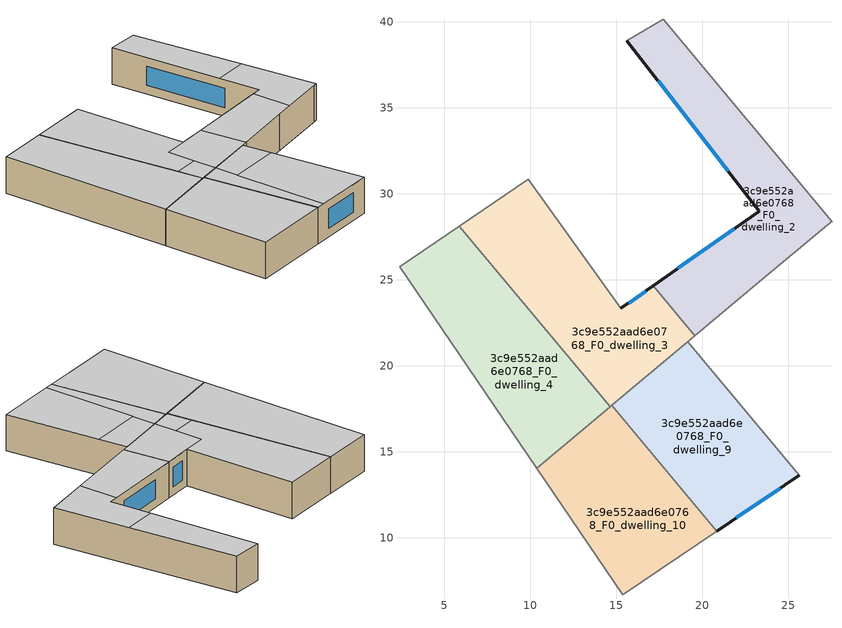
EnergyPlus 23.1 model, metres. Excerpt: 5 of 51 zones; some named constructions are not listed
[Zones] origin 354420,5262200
3c9e552aad6e0768_F0_dwelling_10
 floor ground (EU_floor_Construction): 14.73,17.7 20.84,10.4 15.36,6.7 10.37,14.05 z0
 wall adiabatic (EU_wall_Construction): 14.64,17.63 10.37,14.05 15.36,6.7 20.84,10.4 z0:3
 wall to 3c9e552aad6e0768_F0_dwelling_9 (EU_wall_Construction): 20.84,10.4 14.73,17.7 z0:3
 wall to 3c9e552aad6e0768_F0_dwelling_3 (EU_wall_Construction): 14.73,17.7 14.64,17.63 z0:3
 ceiling to 3c9e552aad6e0768_F1_dwelling_1 (EU_floor_Construction): 20.84,10.4 14.73,17.7 10.37,14.05 15.36,6.7 z3
3c9e552aad6e0768_F0_dwelling_2
 floor ground (EU_floor_Construction): 17.72,40.14 27.53,28.41 19.56,21.74 17.13,24.65 23.31,28.98 15.62,38.89 z0
 wall outside (EU_wall_Construction): 15.62,38.89 23.31,28.98 17.13,24.65 z0:3
 wall to 3c9e552aad6e0768_F0_dwelling_1 (EU_wall_Construction): 27.53,28.41 17.72,40.14 z0:3
 wall to 3c9e552aad6e0768_F0_dwelling_3 (EU_wall_Construction): 17.13,24.65 19.56,21.74 z0:3
 wall adiabatic (EU_wall_Construction): 17.72,40.14 15.62,38.89 z0:3
 wall to 3c9e552aad6e0768_F0_dwelling_7 (EU_wall_Construction): 23.32,24.88 27.28,28.19 z0:3
 wall to 3c9e552aad6e0768_F0_dwelling_8 (EU_wall_Construction): 19.56,21.74 23.32,24.88 z0:3
 wall to 3c9e552aad6e0768_F0_dwelling_6 (EU_wall_Construction): 27.28,28.19 27.53,28.41 z0:3
 window (EU_Window_Construction): 21.86,27.96 18.58,25.66 / 17.42,36.56 21.5,31.3 z0.7:2.3
 ceiling adiabatic (EU_roof_Construction): 24.5,25.87 22.68,28.54 17.13,24.65 19.56,21.74 z3
 ceiling to 3c9e552aad6e0768_F1_dwelling_4 (EU_floor_Construction): 23.5,33.23 17.72,40.14 15.62,38.89 21.21,31.68 z3
 ceiling to 3c9e552aad6e0768_F1_dwelling_5 (EU_floor_Construction): 27.53,28.41 23.5,33.23 21.21,31.68 23.31,28.98 22.68,28.54 24.5,25.87 z3
3c9e552aad6e0768_F0_dwelling_3
 floor ground (EU_floor_Construction): 17.13,24.65 19.56,21.74 14.64,17.63 5.87,28.12 9.9,30.83 15.27,23.34 z0
 wall outside (EU_wall_Construction): 17.13,24.65 15.27,23.34 z0:3
 wall to 3c9e552aad6e0768_F0_dwelling_4 (EU_wall_Construction): 5.87,28.12 14.64,17.63 z0:3
 wall adiabatic (EU_wall_Construction): 15.27,23.34 9.9,30.83 5.87,28.12 z0:3
 wall to 3c9e552aad6e0768_F0_dwelling_9 (EU_wall_Construction): 14.73,17.7 19.15,21.39 z0:3
 wall to 3c9e552aad6e0768_F0_dwelling_8 (EU_wall_Construction): 19.15,21.39 19.56,21.74 z0:3
 window (EU_Window_Construction): 16.7,24.34 15.71,23.65 z0.7:2.3
 ceiling to 3c9e552aad6e0768_F1_dwelling_0 (EU_floor_Construction): 14.97,20.36 13.69,22.23 15.27,23.34 9.9,30.83 5.87,28.12 13.3,19.23 z3
 ceiling to 3c9e552aad6e0768_F1_dwelling_1 (EU_floor_Construction): 16.03,18.79 14.97,20.36 13.3,19.23 14.64,17.63 z3
 ceiling to 3c9e552aad6e0768_F1_dwelling_2 (EU_floor_Construction): 19.56,21.74 17.13,24.65 13.69,22.23 16.03,18.79 z3
3c9e552aad6e0768_F0_dwelling_4
 floor ground (EU_floor_Construction): 5.87,28.12 14.64,17.63 10.37,14.05 2.4,25.77 z0
 wall adiabatic (EU_wall_Construction): 5.87,28.12 2.4,25.77 10.37,14.05 14.64,17.63 z0:3
 ceiling adiabatic (EU_roof_Construction): 14.64,17.63 5.87,28.12 2.4,25.77 10.37,14.05 z3
3c9e552aad6e0768_F0_dwelling_9
 floor ground (EU_floor_Construction): 19.15,21.39 25.64,13.63 20.84,10.4 14.73,17.7 z0
 wall outside (EU_wall_Construction): 20.84,10.4 25.64,13.63 z0:3
 wall to 3c9e552aad6e0768_F0_dwelling_8 (EU_wall_Construction): 25.64,13.63 19.15,21.39 z0:3
 window (EU_Window_Construction): 21.97,11.16 24.51,12.88 z0.7:2.3
 ceiling to 3c9e552aad6e0768_F1_dwelling_3 (EU_floor_Construction): 25.64,13.63 20.66,19.58 17.13,17.18 21.45,10.81 z3
 ceiling to 3c9e552aad6e0768_F1_dwelling_1 (EU_floor_Construction): 21.45,10.81 16.03,18.79 14.73,17.7 20.84,10.4 z3
 ceiling adiabatic (EU_roof_Construction): 20.66,19.58 19.15,21.39 16.03,18.79 17.13,17.18 z3
[SCHEDULE:FILE] Column Number=1; Rows to Skip at Top=0; Number of Hours of Data=8760; Column Separator=Comma; Interpolate to Timestep=No; Minutes per Item=60; Adjust Schedule for Daylight Savings=Yes
Name | File
EU_Step8_GainSchedule_3c9e552aad6e0768_F2_dwelling_1_f000 | ../../schedules/3c9e552aad6e0768/3c9e552aad6e0768_F2_dwelling_1_f000_gain.csv
EU_Step8_GainSchedule_3c9e552aad6e0768_F2_dwelling_2_f000 | ../../schedules/3c9e552aad6e0768/3c9e552aad6e0768_F2_dwelling_2_f000_gain.csv
EU_Step8_GainSchedule_3c9e552aad6e0768_F2_dwelling_3_f000 | ../../schedules/3c9e552aad6e0768/3c9e552aad6e0768_F2_dwelling_3_f000_gain.csv
EU_Step8_GainSchedule_3c9e552aad6e0768_F2_dwelling_4_f000 | ../../schedules/3c9e552aad6e0768/3c9e552aad6e0768_F2_dwelling_4_f000_gain.csv
EU_Step8_GainSchedule_3c9e552aad6e0768_F2_dwelling_5_f000 | ../../schedules/3c9e552aad6e0768/3c9e552aad6e0768_F2_dwelling_5_f000_gain.csv
EU_Step8_GainSchedule_3c9e552aad6e0768_F2_dwelling_6_f000 | ../../schedules/3c9e552aad6e0768/3c9e552aad6e0768_F2_dwelling_6_f000_gain.csv
EU_Step8_GainSchedule_3c9e552aad6e0768_F2_dwelling_7_f000 | ../../schedules/3c9e552aad6e0768/3c9e552aad6e0768_F2_dwelling_7_f000_gain.csv
EU_Step8_GainSchedule_3c9e552aad6e0768_F2_dwelling_8_f000 | ../../schedules/3c9e552aad6e0768/3c9e552aad6e0768_F2_dwelling_8_f000_gain.csv
EU_Step8_GainSchedule_3c9e552aad6e0768_F2_dwelling_9_f000 | ../../schedules/3c9e552aad6e0768/3c9e552aad6e0768_F2_dwelling_9_f000_gain.csv
